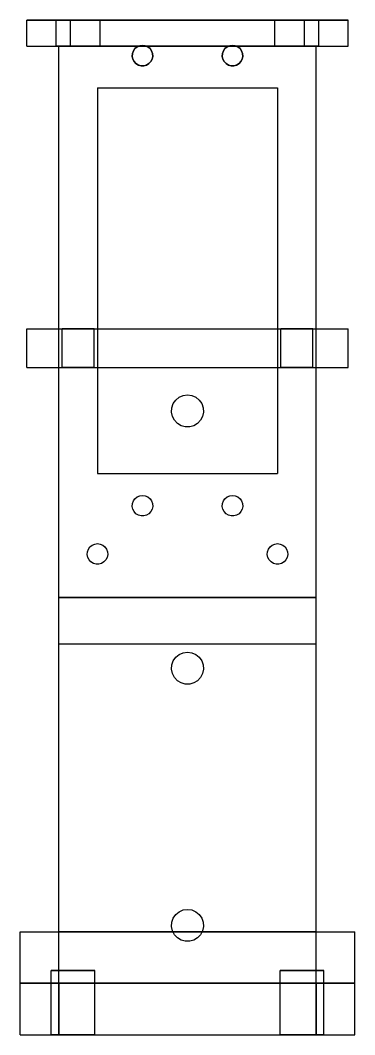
# Model space of a CAD drawing. Header units: millimetres. Extents: x 0 to 280, y -45 to 205.
# Drawn here: x 0 to 26, y 0 to 78.9 of the extents above; entities that cross this region are included whole.
import ezdxf

# ---------------------------------------------------------------- set-up
doc = ezdxf.new("R2010")
doc.units = ezdxf.units.MM
doc.layers.add('FRONT_HIDDEN', color=8, linetype='CONTINUOUS')
doc.layers.add('FRONT_VISIBLE', color=7, linetype='Continuous')

msp = doc.modelspace()

# ---------------------------------------------------------------- linework, layer by layer
at = {"layer": 'FRONT_HIDDEN'}
for points in [[(0.5, 76.887), (0.5, 78.887)], [(0.5, 78.887), (25.5, 78.887)], [(6.2, 78.887), (6.052, 78.887), (5.904, 78.887), (5.757, 78.887), (5.609, 78.887), (5.461, 78.887), (5.313, 78.887), (5.165, 78.887), (5.017, 78.887), (4.87, 78.887), (4.722, 78.887), (4.574, 78.887), (4.426, 78.887), (4.278, 78.887), (4.13, 78.887), (3.983, 78.887), (3.835, 78.887), (3.687, 78.887), (3.539, 78.887), (3.391, 78.887), (3.243, 78.887), (3.096, 78.887), (2.948, 78.887), (2.8, 78.887)], [(2.8, 78.887), (2.948, 78.887), (3.096, 78.887), (3.243, 78.887), (3.391, 78.887), (3.539, 78.887), (3.687, 78.887), (3.835, 78.887), (3.983, 78.887), (4.13, 78.887), (4.278, 78.887), (4.426, 78.887), (4.574, 78.887), (4.722, 78.887), (4.87, 78.887), (5.017, 78.887), (5.165, 78.887), (5.313, 78.887), (5.461, 78.887), (5.609, 78.887), (5.757, 78.887), (5.904, 78.887), (6.052, 78.887), (6.2, 78.887)], [(2.8, 76.887), (2.8, 78.887)], [(22.1, 78.887), (3.9, 78.887)], [(22.1, 78.887), (3.9, 78.887)], [(3.9, 76.887), (3.9, 78.887)], [(3.9, 76.887), (3.9, 78.887)], [(6.2, 76.887), (6.2, 78.887)], [(23.2, 78.887), (23.052, 78.887), (22.904, 78.887), (22.757, 78.887), (22.609, 78.887), (22.461, 78.887), (22.313, 78.887), (22.165, 78.887), (22.017, 78.887), (21.87, 78.887), (21.722, 78.887), (21.574, 78.887), (21.426, 78.887), (21.278, 78.887), (21.13, 78.887), (20.983, 78.887), (20.835, 78.887), (20.687, 78.887), (20.539, 78.887), (20.391, 78.887), (20.243, 78.887), (20.096, 78.887), (19.948, 78.887), (19.8, 78.887)], [(19.8, 78.887), (19.948, 78.887), (20.096, 78.887), (20.243, 78.887), (20.391, 78.887), (20.539, 78.887), (20.687, 78.887), (20.835, 78.887), (20.983, 78.887), (21.13, 78.887), (21.278, 78.887), (21.426, 78.887), (21.574, 78.887), (21.722, 78.887), (21.87, 78.887), (22.017, 78.887), (22.165, 78.887), (22.313, 78.887), (22.461, 78.887), (22.609, 78.887), (22.757, 78.887), (22.904, 78.887), (23.052, 78.887), (23.2, 78.887)], [(19.8, 76.887), (19.8, 78.887)], [(22.1, 76.887), (22.1, 78.887)], [(22.1, 76.887), (22.1, 78.887)], [(23.2, 76.887), (23.2, 78.887)], [(25.5, 76.887), (25.5, 78.887)], [(0.5, 76.887), (25.5, 76.887)], [(6.2, 76.887), (6.052, 76.887), (5.904, 76.887), (5.757, 76.887), (5.609, 76.887), (5.461, 76.887), (5.313, 76.887), (5.165, 76.887), (5.017, 76.887), (4.87, 76.887), (4.722, 76.887), (4.574, 76.887), (4.426, 76.887), (4.278, 76.887), (4.13, 76.887), (3.983, 76.887), (3.835, 76.887), (3.687, 76.887), (3.539, 76.887), (3.391, 76.887), (3.243, 76.887), (3.096, 76.887), (2.948, 76.887), (2.8, 76.887)], [(3, 76.887), (3.139, 76.887), (3.278, 76.887), (3.417, 76.887), (3.557, 76.887), (3.696, 76.887), (3.835, 76.887), (3.974, 76.887), (4.113, 76.887), (4.252, 76.887), (4.391, 76.887), (4.53, 76.887), (4.67, 76.887), (4.809, 76.887), (4.948, 76.887), (5.087, 76.887), (5.226, 76.887), (5.365, 76.887), (5.504, 76.887), (5.643, 76.887), (5.783, 76.887), (5.922, 76.887), (6.061, 76.887), (6.2, 76.887)], [(3, 76.887), (3.9, 76.887)], [(3, 30.4), (3, 76.887)], [(9.222, 76.887), (3.9, 76.887)], [(9.5, 76.937), (9.284, 76.907), (9.084, 76.821), (8.915, 76.683), (8.79, 76.505), (8.717, 76.3), (8.702, 76.082), (8.746, 75.869), (8.846, 75.676), (8.995, 75.516), (9.181, 75.403), (9.391, 75.344), (9.609, 75.344), (9.819, 75.403), (10.005, 75.516), (10.154, 75.676), (10.254, 75.869), (10.298, 76.082), (10.283, 76.3), (10.21, 76.505), (10.085, 76.683), (9.916, 76.821), (9.716, 76.907), (9.5, 76.937)], [(16.222, 76.887), (9.778, 76.887)], [(16.5, 76.937), (16.284, 76.907), (16.084, 76.821), (15.915, 76.683), (15.79, 76.505), (15.717, 76.3), (15.702, 76.082), (15.746, 75.869), (15.846, 75.676), (15.995, 75.516), (16.181, 75.403), (16.391, 75.344), (16.609, 75.344), (16.819, 75.403), (17.005, 75.516), (17.154, 75.676), (17.254, 75.869), (17.298, 76.082), (17.283, 76.3), (17.21, 76.505), (17.085, 76.683), (16.916, 76.821), (16.716, 76.907), (16.5, 76.937)], [(22.1, 76.887), (16.778, 76.887)], [(23.2, 76.887), (23.052, 76.887), (22.904, 76.887), (22.757, 76.887), (22.609, 76.887), (22.461, 76.887), (22.313, 76.887), (22.165, 76.887), (22.017, 76.887), (21.87, 76.887), (21.722, 76.887), (21.574, 76.887), (21.426, 76.887), (21.278, 76.887), (21.13, 76.887), (20.983, 76.887), (20.835, 76.887), (20.687, 76.887), (20.539, 76.887), (20.391, 76.887), (20.243, 76.887), (20.096, 76.887), (19.948, 76.887), (19.8, 76.887)], [(19.8, 76.887), (19.939, 76.887), (20.078, 76.887), (20.217, 76.887), (20.357, 76.887), (20.496, 76.887), (20.635, 76.887), (20.774, 76.887), (20.913, 76.887), (21.052, 76.887), (21.191, 76.887), (21.33, 76.887), (21.47, 76.887), (21.609, 76.887), (21.748, 76.887), (21.887, 76.887), (22.026, 76.887), (22.165, 76.887), (22.304, 76.887), (22.443, 76.887), (22.583, 76.887), (22.722, 76.887), (22.861, 76.887), (23, 76.887)], [(22.1, 76.887), (23, 76.887)], [(23, 30.4), (23, 76.887)], [(6, 73.637), (6, 43.637)], [(6, 73.637), (20, 73.637)], [(20, 73.637), (20, 43.637)], [(0.5, 54.887), (25.5, 54.887)], [(0.5, 51.887), (0.5, 54.887)], [(3, 54.887), (6, 54.887)], [(5.75, 54.887), (5.641, 54.887), (5.533, 54.887), (5.424, 54.887), (5.315, 54.887), (5.207, 54.887), (5.098, 54.887), (4.989, 54.887), (4.88, 54.887), (4.772, 54.887), (4.663, 54.887), (4.554, 54.887), (4.446, 54.887), (4.337, 54.887), (4.228, 54.887), (4.12, 54.887), (4.011, 54.887), (3.902, 54.887), (3.793, 54.887), (3.685, 54.887), (3.576, 54.887), (3.467, 54.887), (3.359, 54.887), (3.25, 54.887)], [(3.25, 54.887), (3.359, 54.887), (3.467, 54.887), (3.576, 54.887), (3.685, 54.887), (3.793, 54.887), (3.902, 54.887), (4.011, 54.887), (4.12, 54.887), (4.228, 54.887), (4.337, 54.887), (4.446, 54.887), (4.554, 54.887), (4.663, 54.887), (4.772, 54.887), (4.88, 54.887), (4.989, 54.887), (5.098, 54.887), (5.207, 54.887), (5.315, 54.887), (5.424, 54.887), (5.533, 54.887), (5.641, 54.887), (5.75, 54.887)], [(3.25, 51.887), (3.25, 54.887)], [(5.75, 51.887), (5.75, 54.887)], [(20, 54.887), (23, 54.887)], [(22.75, 54.887), (22.641, 54.887), (22.533, 54.887), (22.424, 54.887), (22.315, 54.887), (22.207, 54.887), (22.098, 54.887), (21.989, 54.887), (21.88, 54.887), (21.772, 54.887), (21.663, 54.887), (21.554, 54.887), (21.446, 54.887), (21.337, 54.887), (21.228, 54.887), (21.12, 54.887), (21.011, 54.887), (20.902, 54.887), (20.793, 54.887), (20.685, 54.887), (20.576, 54.887), (20.467, 54.887), (20.359, 54.887), (20.25, 54.887)], [(20.25, 54.887), (20.359, 54.887), (20.467, 54.887), (20.576, 54.887), (20.685, 54.887), (20.793, 54.887), (20.902, 54.887), (21.011, 54.887), (21.12, 54.887), (21.228, 54.887), (21.337, 54.887), (21.446, 54.887), (21.554, 54.887), (21.663, 54.887), (21.772, 54.887), (21.88, 54.887), (21.989, 54.887), (22.098, 54.887), (22.207, 54.887), (22.315, 54.887), (22.424, 54.887), (22.533, 54.887), (22.641, 54.887), (22.75, 54.887)], [(20.25, 51.887), (20.25, 54.887)], [(22.75, 51.887), (22.75, 54.887)], [(25.5, 51.887), (25.5, 54.887)], [(0.5, 51.887), (3, 51.887)], [(3, 51.887), (6, 51.887)], [(3, 51.887), (23, 51.887)], [(3, 4), (3, 51.887)], [(3, 0), (3, 51.887)], [(5.75, 51.887), (5.641, 51.887), (5.533, 51.887), (5.424, 51.887), (5.315, 51.887), (5.207, 51.887), (5.098, 51.887), (4.989, 51.887), (4.88, 51.887), (4.772, 51.887), (4.663, 51.887), (4.554, 51.887), (4.446, 51.887), (4.337, 51.887), (4.228, 51.887), (4.12, 51.887), (4.011, 51.887), (3.902, 51.887), (3.793, 51.887), (3.685, 51.887), (3.576, 51.887), (3.467, 51.887), (3.359, 51.887), (3.25, 51.887)], [(3.25, 51.887), (3.359, 51.887), (3.467, 51.887), (3.576, 51.887), (3.685, 51.887), (3.793, 51.887), (3.902, 51.887), (4.011, 51.887), (4.12, 51.887), (4.228, 51.887), (4.337, 51.887), (4.446, 51.887), (4.554, 51.887), (4.663, 51.887), (4.772, 51.887), (4.88, 51.887), (4.989, 51.887), (5.098, 51.887), (5.207, 51.887), (5.315, 51.887), (5.424, 51.887), (5.533, 51.887), (5.641, 51.887), (5.75, 51.887)], [(20, 51.887), (23, 51.887)], [(22.75, 51.887), (22.641, 51.887), (22.533, 51.887), (22.424, 51.887), (22.315, 51.887), (22.207, 51.887), (22.098, 51.887), (21.989, 51.887), (21.88, 51.887), (21.772, 51.887), (21.663, 51.887), (21.554, 51.887), (21.446, 51.887), (21.337, 51.887), (21.228, 51.887), (21.12, 51.887), (21.011, 51.887), (20.902, 51.887), (20.793, 51.887), (20.685, 51.887), (20.576, 51.887), (20.467, 51.887), (20.359, 51.887), (20.25, 51.887)], [(20.25, 51.887), (20.359, 51.887), (20.467, 51.887), (20.576, 51.887), (20.685, 51.887), (20.793, 51.887), (20.902, 51.887), (21.011, 51.887), (21.12, 51.887), (21.228, 51.887), (21.337, 51.887), (21.446, 51.887), (21.554, 51.887), (21.663, 51.887), (21.772, 51.887), (21.88, 51.887), (21.989, 51.887), (22.098, 51.887), (22.207, 51.887), (22.315, 51.887), (22.424, 51.887), (22.533, 51.887), (22.641, 51.887), (22.75, 51.887)], [(23, 4), (23, 51.887)], [(23, 0), (23, 51.887)], [(23, 51.887), (25.5, 51.887)], [(13, 49.75), (13.337, 49.704), (13.649, 49.568), (13.914, 49.353), (14.11, 49.075), (14.224, 48.754), (14.247, 48.415), (14.178, 48.081), (14.021, 47.779), (13.789, 47.53), (13.498, 47.353), (13.17, 47.262), (12.83, 47.262), (12.502, 47.353), (12.211, 47.53), (11.979, 47.779), (11.822, 48.081), (11.753, 48.415), (11.776, 48.754), (11.89, 49.075), (12.086, 49.353), (12.351, 49.568), (12.663, 49.704), (13, 49.75)], [(6, 43.637), (20, 43.637)], [(9.5, 41.937), (9.716, 41.907), (9.916, 41.821), (10.085, 41.683), (10.21, 41.505), (10.283, 41.3), (10.298, 41.082), (10.254, 40.869), (10.154, 40.676), (10.005, 40.516), (9.819, 40.403), (9.609, 40.344), (9.391, 40.344), (9.181, 40.403), (8.995, 40.516), (8.846, 40.676), (8.746, 40.869), (8.702, 41.082), (8.717, 41.3), (8.79, 41.505), (8.915, 41.683), (9.084, 41.821), (9.284, 41.907), (9.5, 41.937)], [(16.5, 41.937), (16.716, 41.907), (16.916, 41.821), (17.085, 41.683), (17.21, 41.505), (17.283, 41.3), (17.298, 41.082), (17.254, 40.869), (17.154, 40.676), (17.005, 40.516), (16.819, 40.403), (16.609, 40.344), (16.391, 40.344), (16.181, 40.403), (15.995, 40.516), (15.846, 40.676), (15.746, 40.869), (15.702, 41.082), (15.717, 41.3), (15.79, 41.505), (15.915, 41.683), (16.084, 41.821), (16.284, 41.907), (16.5, 41.937)], [(6, 38.187), (6.216, 38.157), (6.416, 38.071), (6.585, 37.933), (6.71, 37.755), (6.783, 37.55), (6.798, 37.332), (6.754, 37.119), (6.654, 36.926), (6.505, 36.766), (6.319, 36.653), (6.109, 36.594), (5.891, 36.594), (5.681, 36.653), (5.495, 36.766), (5.346, 36.926), (5.246, 37.119), (5.202, 37.332), (5.217, 37.55), (5.29, 37.755), (5.415, 37.933), (5.584, 38.071), (5.784, 38.157), (6, 38.187)], [(20, 38.187), (20.216, 38.157), (20.416, 38.071), (20.585, 37.933), (20.71, 37.755), (20.783, 37.55), (20.798, 37.332), (20.754, 37.119), (20.654, 36.926), (20.505, 36.766), (20.319, 36.653), (20.109, 36.594), (19.891, 36.594), (19.681, 36.653), (19.495, 36.766), (19.346, 36.926), (19.246, 37.119), (19.202, 37.332), (19.217, 37.55), (19.29, 37.755), (19.415, 37.933), (19.584, 38.071), (19.784, 38.157), (20, 38.187)], [(23, 34), (3, 34)], [(3, 30.4), (23, 30.4)], [(3, 30.4), (23, 30.4)], [(3, 8), (3, 30.4)], [(23, 8), (23, 30.4)], [(13, 29.75), (13.337, 29.704), (13.649, 29.568), (13.914, 29.353), (14.11, 29.075), (14.224, 28.754), (14.247, 28.415), (14.178, 28.081), (14.021, 27.779), (13.789, 27.53), (13.498, 27.353), (13.17, 27.262), (12.83, 27.262), (12.502, 27.353), (12.211, 27.53), (11.979, 27.779), (11.822, 28.081), (11.753, 28.415), (11.776, 28.754), (11.89, 29.075), (12.086, 29.353), (12.351, 29.568), (12.663, 29.704), (13, 29.75)], [(13, 29.75), (13.337, 29.704), (13.649, 29.568), (13.914, 29.353), (14.11, 29.075), (14.224, 28.754), (14.247, 28.415), (14.178, 28.081), (14.021, 27.779), (13.789, 27.53), (13.498, 27.353), (13.17, 27.262), (12.83, 27.262), (12.502, 27.353), (12.211, 27.53), (11.979, 27.779), (11.822, 28.081), (11.753, 28.415), (11.776, 28.754), (11.89, 29.075), (12.086, 29.353), (12.351, 29.568), (12.663, 29.704), (13, 29.75)], [(13, 9.75), (13.337, 9.704), (13.649, 9.568), (13.914, 9.353), (14.11, 9.075), (14.224, 8.754), (14.247, 8.415), (14.178, 8.081), (14.021, 7.779), (13.789, 7.53), (13.498, 7.353), (13.17, 7.262), (12.83, 7.262), (12.502, 7.353), (12.211, 7.53), (11.979, 7.779), (11.822, 8.081), (11.753, 8.415), (11.776, 8.754), (11.89, 9.075), (12.086, 9.353), (12.351, 9.568), (12.663, 9.704), (13, 9.75)], [(13, 9.75), (13.337, 9.704), (13.649, 9.568), (13.914, 9.353), (14.11, 9.075), (14.224, 8.754), (14.247, 8.415), (14.178, 8.081), (14.021, 7.779), (13.789, 7.53), (13.498, 7.353), (13.17, 7.262), (12.83, 7.262), (12.502, 7.353), (12.211, 7.53), (11.979, 7.779), (11.822, 8.081), (11.753, 8.415), (11.776, 8.754), (11.89, 9.075), (12.086, 9.353), (12.351, 9.568), (12.663, 9.704), (13, 9.75)], [(0, 4), (0, 8)], [(0, 8), (3, 8)], [(23, 8), (3, 8)], [(23, 8), (26, 8)], [(26, 4), (26, 8)], [(5.807, 5), (5.66, 5), (5.512, 5), (5.364, 5), (5.216, 5), (5.068, 5), (4.921, 5), (4.773, 5), (4.625, 5), (4.477, 5), (4.329, 5), (4.181, 5), (4.034, 5), (3.886, 5), (3.738, 5), (3.59, 5), (3.442, 5), (3.294, 5), (3.147, 5), (2.999, 5), (2.851, 5), (2.703, 5), (2.555, 5), (2.407, 5)], [(2.407, 5), (2.555, 5), (2.703, 5), (2.851, 5), (2.999, 5), (3.147, 5), (3.294, 5), (3.442, 5), (3.59, 5), (3.738, 5), (3.886, 5), (4.034, 5), (4.181, 5), (4.329, 5), (4.477, 5), (4.625, 5), (4.773, 5), (4.921, 5), (5.068, 5), (5.216, 5), (5.364, 5), (5.512, 5), (5.66, 5), (5.807, 5)], [(2.407, 0), (2.407, 5)], [(5.807, 0), (5.807, 5)], [(23.593, 5), (23.445, 5), (23.297, 5), (23.149, 5), (23.001, 5), (22.853, 5), (22.706, 5), (22.558, 5), (22.41, 5), (22.262, 5), (22.114, 5), (21.966, 5), (21.819, 5), (21.671, 5), (21.523, 5), (21.375, 5), (21.227, 5), (21.079, 5), (20.932, 5), (20.784, 5), (20.636, 5), (20.488, 5), (20.34, 5), (20.193, 5)], [(20.193, 5), (20.34, 5), (20.488, 5), (20.636, 5), (20.784, 5), (20.932, 5), (21.079, 5), (21.227, 5), (21.375, 5), (21.523, 5), (21.671, 5), (21.819, 5), (21.966, 5), (22.114, 5), (22.262, 5), (22.41, 5), (22.558, 5), (22.706, 5), (22.853, 5), (23.001, 5), (23.149, 5), (23.297, 5), (23.445, 5), (23.593, 5)], [(20.193, 0), (20.193, 5)], [(23.593, 0), (23.593, 5)], [(0, 0), (0, 4)], [(0, 0), (0, 4)], [(0, 4), (3, 4)], [(0, 4), (26, 4)], [(0, 0), (0, 4)], [(26, 4), (0, 4)], [(0, 4), (26, 4)], [(5.807, 4), (5.66, 4), (5.512, 4), (5.364, 4), (5.216, 4), (5.068, 4), (4.921, 4), (4.773, 4), (4.625, 4), (4.477, 4), (4.329, 4), (4.181, 4), (4.034, 4), (3.886, 4), (3.738, 4), (3.59, 4), (3.442, 4), (3.294, 4), (3.147, 4), (2.999, 4), (2.851, 4), (2.703, 4), (2.555, 4), (2.407, 4)], [(2.407, 4), (2.555, 4), (2.703, 4), (2.851, 4), (2.999, 4), (3.147, 4), (3.294, 4), (3.442, 4), (3.59, 4), (3.738, 4), (3.886, 4), (4.034, 4), (4.181, 4), (4.329, 4), (4.477, 4), (4.625, 4), (4.773, 4), (4.921, 4), (5.068, 4), (5.216, 4), (5.364, 4), (5.512, 4), (5.66, 4), (5.807, 4)], [(2.407, 0), (2.407, 4)], [(23, 4), (3, 4)], [(3, 4), (3, 0)], [(5.807, 0), (5.807, 4)], [(23.593, 4), (23.445, 4), (23.297, 4), (23.149, 4), (23.001, 4), (22.853, 4), (22.706, 4), (22.558, 4), (22.41, 4), (22.262, 4), (22.114, 4), (21.966, 4), (21.819, 4), (21.671, 4), (21.523, 4), (21.375, 4), (21.227, 4), (21.079, 4), (20.932, 4), (20.784, 4), (20.636, 4), (20.488, 4), (20.34, 4), (20.193, 4)], [(20.193, 4), (20.34, 4), (20.488, 4), (20.636, 4), (20.784, 4), (20.932, 4), (21.079, 4), (21.227, 4), (21.375, 4), (21.523, 4), (21.671, 4), (21.819, 4), (21.966, 4), (22.114, 4), (22.262, 4), (22.41, 4), (22.558, 4), (22.706, 4), (22.853, 4), (23.001, 4), (23.149, 4), (23.297, 4), (23.445, 4), (23.593, 4)], [(20.193, 0), (20.193, 4)], [(23, 4), (26, 4)], [(23, 4), (23, 0)], [(23.593, 0), (23.593, 4)], [(26, 0), (26, 4)], [(26, 0), (26, 4)], [(26, 0), (26, 4)], [(0, 0), (3, 0)], [(0, 0), (26, 0)], [(0, 0), (26, 0)], [(5.807, 0), (5.66, 0), (5.512, 0), (5.364, 0), (5.216, 0), (5.068, 0), (4.921, 0), (4.773, 0), (4.625, 0), (4.477, 0), (4.329, 0), (4.181, 0), (4.034, 0), (3.886, 0), (3.738, 0), (3.59, 0), (3.442, 0), (3.294, 0), (3.147, 0), (2.999, 0), (2.851, 0), (2.703, 0), (2.555, 0), (2.407, 0)], [(2.407, 0), (2.555, 0), (2.703, 0), (2.851, 0), (2.999, 0), (3.147, 0), (3.294, 0), (3.442, 0), (3.59, 0), (3.738, 0), (3.886, 0), (4.034, 0), (4.181, 0), (4.329, 0), (4.477, 0), (4.625, 0), (4.773, 0), (4.921, 0), (5.068, 0), (5.216, 0), (5.364, 0), (5.512, 0), (5.66, 0), (5.807, 0)], [(5.807, 0), (5.66, 0), (5.512, 0), (5.364, 0), (5.216, 0), (5.068, 0), (4.921, 0), (4.773, 0), (4.625, 0), (4.477, 0), (4.329, 0), (4.181, 0), (4.034, 0), (3.886, 0), (3.738, 0), (3.59, 0), (3.442, 0), (3.294, 0), (3.147, 0), (2.999, 0), (2.851, 0), (2.703, 0), (2.555, 0), (2.407, 0)], [(2.407, 0), (2.555, 0), (2.703, 0), (2.851, 0), (2.999, 0), (3.147, 0), (3.294, 0), (3.442, 0), (3.59, 0), (3.738, 0), (3.886, 0), (4.034, 0), (4.181, 0), (4.329, 0), (4.477, 0), (4.625, 0), (4.773, 0), (4.921, 0), (5.068, 0), (5.216, 0), (5.364, 0), (5.512, 0), (5.66, 0), (5.807, 0)], [(3, 0), (23, 0)], [(23.593, 0), (23.445, 0), (23.297, 0), (23.149, 0), (23.001, 0), (22.853, 0), (22.706, 0), (22.558, 0), (22.41, 0), (22.262, 0), (22.114, 0), (21.966, 0), (21.819, 0), (21.671, 0), (21.523, 0), (21.375, 0), (21.227, 0), (21.079, 0), (20.932, 0), (20.784, 0), (20.636, 0), (20.488, 0), (20.34, 0), (20.193, 0)], [(20.193, 0), (20.34, 0), (20.488, 0), (20.636, 0), (20.784, 0), (20.932, 0), (21.079, 0), (21.227, 0), (21.375, 0), (21.523, 0), (21.671, 0), (21.819, 0), (21.966, 0), (22.114, 0), (22.262, 0), (22.41, 0), (22.558, 0), (22.706, 0), (22.853, 0), (23.001, 0), (23.149, 0), (23.297, 0), (23.445, 0), (23.593, 0)], [(23.593, 0), (23.445, 0), (23.297, 0), (23.149, 0), (23.001, 0), (22.853, 0), (22.706, 0), (22.558, 0), (22.41, 0), (22.262, 0), (22.114, 0), (21.966, 0), (21.819, 0), (21.671, 0), (21.523, 0), (21.375, 0), (21.227, 0), (21.079, 0), (20.932, 0), (20.784, 0), (20.636, 0), (20.488, 0), (20.34, 0), (20.193, 0)], [(20.193, 0), (20.34, 0), (20.488, 0), (20.636, 0), (20.784, 0), (20.932, 0), (21.079, 0), (21.227, 0), (21.375, 0), (21.523, 0), (21.671, 0), (21.819, 0), (21.966, 0), (22.114, 0), (22.262, 0), (22.41, 0), (22.558, 0), (22.706, 0), (22.853, 0), (23.001, 0), (23.149, 0), (23.297, 0), (23.445, 0), (23.593, 0)], [(23, 0), (26, 0)]]:
    msp.add_lwpolyline(points, dxfattribs=at)
at = {"layer": 'FRONT_VISIBLE'}
for points in [[(25.5, 78.887), (0.5, 78.887)], [(0.5, 76.887), (0.5, 78.887)], [(25.5, 76.887), (25.5, 78.887)], [(0.5, 76.887), (3, 76.887)], [(2.8, 76.887), (2.809, 76.887), (2.817, 76.887), (2.826, 76.887), (2.835, 76.887), (2.843, 76.887), (2.852, 76.887), (2.861, 76.887), (2.87, 76.887), (2.878, 76.887), (2.887, 76.887), (2.896, 76.887), (2.904, 76.887), (2.913, 76.887), (2.922, 76.887), (2.93, 76.887), (2.939, 76.887), (2.948, 76.887), (2.957, 76.887), (2.965, 76.887), (2.974, 76.887), (2.983, 76.887), (2.991, 76.887), (3, 76.887)], [(3, 34), (3, 76.887)], [(9.5, 76.937), (9.716, 76.907), (9.916, 76.821), (10.085, 76.683), (10.21, 76.505), (10.283, 76.3), (10.298, 76.082), (10.254, 75.869), (10.154, 75.676), (10.005, 75.516), (9.819, 75.403), (9.609, 75.344), (9.391, 75.344), (9.181, 75.403), (8.995, 75.516), (8.846, 75.676), (8.746, 75.869), (8.702, 76.082), (8.717, 76.3), (8.79, 76.505), (8.915, 76.683), (9.084, 76.821), (9.284, 76.907), (9.5, 76.937)], [(9.778, 76.887), (9.222, 76.887)], [(16.5, 76.937), (16.716, 76.907), (16.916, 76.821), (17.085, 76.683), (17.21, 76.505), (17.283, 76.3), (17.298, 76.082), (17.254, 75.869), (17.154, 75.676), (17.005, 75.516), (16.819, 75.403), (16.609, 75.344), (16.391, 75.344), (16.181, 75.403), (15.995, 75.516), (15.846, 75.676), (15.746, 75.869), (15.702, 76.082), (15.717, 76.3), (15.79, 76.505), (15.915, 76.683), (16.084, 76.821), (16.284, 76.907), (16.5, 76.937)], [(16.778, 76.887), (16.222, 76.887)], [(23, 34), (23, 76.887)], [(23, 76.887), (25.5, 76.887)], [(23, 76.887), (23.009, 76.887), (23.017, 76.887), (23.026, 76.887), (23.035, 76.887), (23.043, 76.887), (23.052, 76.887), (23.061, 76.887), (23.07, 76.887), (23.078, 76.887), (23.087, 76.887), (23.096, 76.887), (23.104, 76.887), (23.113, 76.887), (23.122, 76.887), (23.13, 76.887), (23.139, 76.887), (23.148, 76.887), (23.157, 76.887), (23.165, 76.887), (23.174, 76.887), (23.183, 76.887), (23.191, 76.887), (23.2, 76.887)], [(6, 73.637), (20, 73.637)], [(6, 73.637), (6, 43.637)], [(20, 73.637), (20, 43.637)], [(0.5, 54.887), (3, 54.887)], [(0.5, 51.887), (0.5, 54.887)], [(6, 54.887), (20, 54.887)], [(23, 54.887), (25.5, 54.887)], [(25.5, 51.887), (25.5, 54.887)], [(0.5, 51.887), (3, 51.887)], [(6, 51.887), (20, 51.887)], [(23, 51.887), (25.5, 51.887)], [(13, 49.75), (13.337, 49.704), (13.649, 49.568), (13.914, 49.353), (14.11, 49.075), (14.224, 48.754), (14.247, 48.415), (14.178, 48.081), (14.021, 47.779), (13.789, 47.53), (13.498, 47.353), (13.17, 47.262), (12.83, 47.262), (12.502, 47.353), (12.211, 47.53), (11.979, 47.779), (11.822, 48.081), (11.753, 48.415), (11.776, 48.754), (11.89, 49.075), (12.086, 49.353), (12.351, 49.568), (12.663, 49.704), (13, 49.75)], [(6, 43.637), (20, 43.637)], [(9.5, 41.937), (9.716, 41.907), (9.916, 41.821), (10.085, 41.683), (10.21, 41.505), (10.283, 41.3), (10.298, 41.082), (10.254, 40.869), (10.154, 40.676), (10.005, 40.516), (9.819, 40.403), (9.609, 40.344), (9.391, 40.344), (9.181, 40.403), (8.995, 40.516), (8.846, 40.676), (8.746, 40.869), (8.702, 41.082), (8.717, 41.3), (8.79, 41.505), (8.915, 41.683), (9.084, 41.821), (9.284, 41.907), (9.5, 41.937)], [(16.5, 41.937), (16.716, 41.907), (16.916, 41.821), (17.085, 41.683), (17.21, 41.505), (17.283, 41.3), (17.298, 41.082), (17.254, 40.869), (17.154, 40.676), (17.005, 40.516), (16.819, 40.403), (16.609, 40.344), (16.391, 40.344), (16.181, 40.403), (15.995, 40.516), (15.846, 40.676), (15.746, 40.869), (15.702, 41.082), (15.717, 41.3), (15.79, 41.505), (15.915, 41.683), (16.084, 41.821), (16.284, 41.907), (16.5, 41.937)], [(6, 38.187), (6.216, 38.157), (6.416, 38.071), (6.585, 37.933), (6.71, 37.755), (6.783, 37.55), (6.798, 37.332), (6.754, 37.119), (6.654, 36.926), (6.505, 36.766), (6.319, 36.653), (6.109, 36.594), (5.891, 36.594), (5.681, 36.653), (5.495, 36.766), (5.346, 36.926), (5.246, 37.119), (5.202, 37.332), (5.217, 37.55), (5.29, 37.755), (5.415, 37.933), (5.584, 38.071), (5.784, 38.157), (6, 38.187)], [(20, 38.187), (20.216, 38.157), (20.416, 38.071), (20.585, 37.933), (20.71, 37.755), (20.783, 37.55), (20.798, 37.332), (20.754, 37.119), (20.654, 36.926), (20.505, 36.766), (20.319, 36.653), (20.109, 36.594), (19.891, 36.594), (19.681, 36.653), (19.495, 36.766), (19.346, 36.926), (19.246, 37.119), (19.202, 37.332), (19.217, 37.55), (19.29, 37.755), (19.415, 37.933), (19.584, 38.071), (19.784, 38.157), (20, 38.187)], [(3, 34), (23, 34)], [(3, 8), (3, 34)], [(23, 8), (23, 34)], [(0, 0), (0, 8)], [(0, 8), (26, 8)], [(26, 0), (26, 8)], [(0, 0), (26, 0)]]:
    msp.add_lwpolyline(points, dxfattribs=at)

doc.saveas('drawing.dxf')
